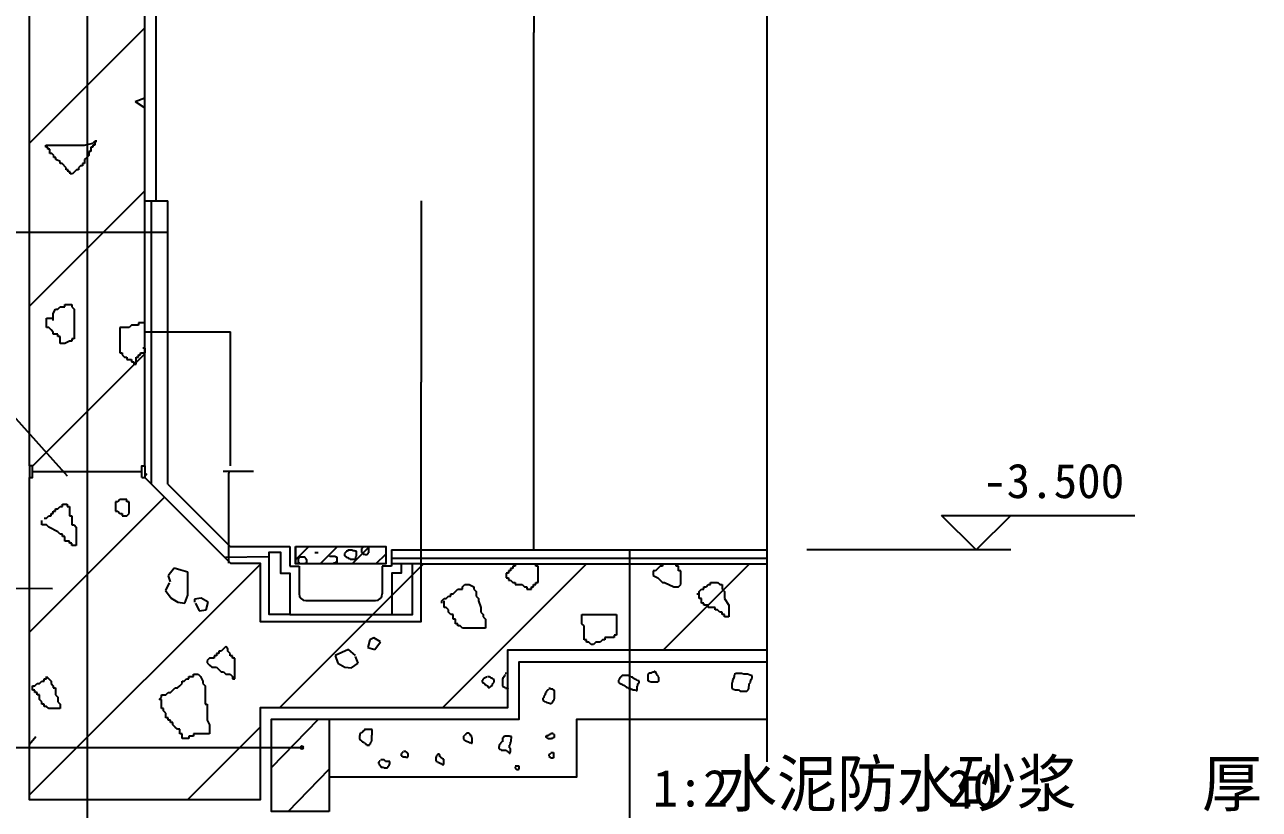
# Model space of a CAD drawing. Header units: metres. Extents: x -24145 to -5637, y -7785 to 13401.
# Drawn here: x -18595 to -7880, y -704 to 6106 of the extents above; entities that cross this region are included whole.
import ezdxf

# ---------------------------------------------------------------- set-up
doc = ezdxf.new("R2010")
doc.units = ezdxf.units.M
doc.layers.add('PUB_DIM', color=3, linetype='Continuous')
doc.dimstyles.get("Standard").update_dxf_attribs({"dimtxt": 2.5, "dimasz": 2.5, "dimexe": 1.25, "dimexo": 0.625, "dimtad": 1, "dimcen": 2.5, "dimazin": 3, "dimtfac": 1, "dimtmove": 0, "dimatfit": 3})

# ---------------------------------------------------------------- blocks, each defined once
blk = doc.blocks.new('*D2')
for p, q in [((-17552.82, 2277.41), (-17552.82, 3438.81)), ((-17552.57, 3438.81), (-17182.82, 3438.81)), ((-17179.82, 3438.81), (-16810.07, 3438.81)), ((-16809.82, 2277.41), (-16809.82, 3438.81))]:
    blk.add_line(p, q)
at = {"layer": 'Defpoints'}
for p in [(-17552.82, 3438.81), (-17552.82, 2277.41), (-16809.82, 2277.41)]:
    blk.add_point(p, dxfattribs=at)
at = {"layer": 'PUB_DIM', "insert": (-17181.32, 3438.81), "char_height": 1, "attachment_point": 5}
blk.add_mtext('200', dxfattribs=at)
blk = doc.blocks.new('*D8')
for p, q in [((-14175.3, 10526.49), (-14175.3, 6036.49)), ((-14175.55, 6036.49), (-14175.8, 6036.49)), ((-14175.3, 1546.49), (-14175.3, 6036.49)), ((-14175.3, 6036.49), (-14175.3, 6036.49)), ((-14175.05, 6036.49), (-14174.8, 6036.49))]:
    blk.add_line(p, q)
at = {"layer": 'Defpoints'}
for p in [(-14175.3, 10526.49), (-14175.3, 6036.49), (-14175.3, 1546.49)]:
    blk.add_point(p, dxfattribs=at)
at = {"layer": 'PUB_DIM', "insert": (-14175.3, 6037.615), "char_height": 1, "attachment_point": 5}
blk.add_mtext('3500', dxfattribs=at)
blk = doc.blocks.new('*D9')
for p, q in [((-16822.52, 2212.29), (-16822.77, 2212.29)), ((-16822.27, 2228.34), (-16822.27, 2212.29)), ((-16822.27, 1433.34), (-16822.27, 2212.29)), ((-16822.27, 2212.29), (-16822.27, 2212.29)), ((-16822.02, 2212.29), (-16821.77, 2212.29))]:
    blk.add_line(p, q)
at = {"layer": 'Defpoints'}
for p in [(-16822.27, 2228.34), (-16822.27, 2212.29), (-16822.27, 1433.34)]:
    blk.add_point(p, dxfattribs=at)
at = {"layer": 'PUB_DIM', "insert": (-16822.27, 2213.415), "char_height": 1, "attachment_point": 5}
blk.add_mtext('200', dxfattribs=at)
blk = doc.blocks.new('*D10')
for p, q in [((-15153.59, 4576.75), (-15153.59, 3001.75)), ((-15153.84, 3001.75), (-15154.09, 3001.75)), ((-15153.59, 1426.75), (-15153.59, 3001.75)), ((-15153.59, 3001.75), (-15153.59, 3001.75)), ((-15153.34, 3001.75), (-15153.09, 3001.75))]:
    blk.add_line(p, q)
at = {"layer": 'Defpoints'}
for p in [(-15153.59, 4576.75), (-15153.59, 3001.75), (-15153.59, 1426.75)]:
    blk.add_point(p, dxfattribs=at)
at = {"layer": 'PUB_DIM', "insert": (-15153.59, 3002.875), "char_height": 1, "attachment_point": 5}
blk.add_mtext('1500', dxfattribs=at)

msp = doc.modelspace()

# ---------------------------------------------------------------- linework, layer by layer
for p, q in [((-18053.59, 12082.52), (-18053.59, -3123.34)), ((-17453.59, 4576.66), (-17453.59, 10226.66)), ((-12153.59, 6883.52), (-12153.59, 1426.66)), ((-18553.59, 5077.06), (-17553.59, 6077.06)), ((-17635.92, 5440.2), (-17553.59, 5471.81)), ((-17635.92, 5440.2), (-17553.59, 5384.67)), ((-18412.88, 5059.5), (-18074.82, 5059.5)), ((-18412.88, 5041.72), (-18412.88, 5059.5)), ((-18395.08, 5041.72), (-18412.88, 5041.72)), ((-18395.08, 5023.94), (-18395.08, 5041.72)), ((-18074.82, 5059.5), (-18003.65, 5077.28)), ((-18021.44, 5041.72), (-18021.44, 5006.16)), ((-18003.65, 5041.72), (-18021.44, 5041.72)), ((-18003.65, 5077.28), (-17985.86, 5095.06)), ((-18003.65, 5059.5), (-18003.65, 5041.72)), ((-17985.86, 5059.5), (-18003.65, 5059.5)), ((-17985.86, 5095.06), (-17985.86, 5059.5)), ((-17968.07, 5095.06), (-17985.86, 5095.06)), ((-17985.86, 5095.06), (-17968.07, 5095.06)), ((-18377.29, 5023.94), (-18395.08, 5023.94)), ((-18377.29, 4988.38), (-18377.29, 5023.94)), ((-18359.5, 4988.38), (-18377.29, 4988.38)), ((-18341.71, 4970.6), (-18359.5, 4988.38)), ((-18341.71, 4952.82), (-18341.71, 4970.6)), ((-18323.91, 4952.82), (-18341.71, 4952.82)), ((-18323.91, 4935.04), (-18323.91, 4952.82)), ((-18288.33, 4917.26), (-18323.91, 4935.04)), ((-18057.03, 4952.82), (-18074.82, 4935.04)), ((-18074.82, 4935.04), (-18074.82, 4899.48)), ((-18039.24, 4970.6), (-18057.03, 4952.82)), ((-18039.24, 5006.16), (-18039.24, 4970.6)), ((-18021.44, 5006.16), (-18039.24, 5006.16)), ((-18288.33, 4899.48), (-18288.33, 4917.26)), ((-18270.54, 4899.48), (-18288.33, 4899.48)), ((-18234.95, 4863.92), (-18270.54, 4899.48)), ((-18234.95, 4846.14), (-18234.95, 4863.92)), ((-18217.16, 4846.14), (-18234.95, 4846.14)), ((-18217.16, 4828.36), (-18217.16, 4846.14)), ((-18199.37, 4828.36), (-18217.16, 4828.36)), ((-18199.37, 4810.58), (-18199.37, 4828.36)), ((-18145.99, 4846.14), (-18181.58, 4810.58)), ((-18128.2, 4846.14), (-18145.99, 4846.14)), ((-18110.41, 4881.7), (-18128.2, 4863.92)), ((-18128.2, 4863.92), (-18128.2, 4846.14)), ((-18092.61, 4881.7), (-18110.41, 4881.7)), ((-18092.61, 4899.48), (-18092.61, 4881.7)), ((-18074.82, 4899.48), (-18092.61, 4899.48)), ((-18181.58, 4810.58), (-18199.37, 4810.58)), ((-18553.59, 3662.85), (-17553.59, 4662.85)), ((-17553.59, 4576.66), (-17353.59, 4576.66)), ((-17495.16, 2118.23), (-17495.16, 4576.66)), ((-17353.59, 2118.08), (-17353.59, 4576.66)), ((-17353.59, 4301.38), (-24145.39, 4301.38)), ((-18306.64, 3637.58), (-18286.69, 3657.51)), ((-18286.69, 3657.51), (-18246.8, 3657.51)), ((-18246.8, 3677.44), (-18186.96, 3677.44)), ((-18246.8, 3657.51), (-18246.8, 3677.44)), ((-18186.96, 3677.44), (-18186.96, 3657.51)), ((-18186.96, 3657.51), (-18167.01, 3637.58)), ((-18406.37, 3557.84), (-18346.53, 3557.84)), ((-18406.37, 3478.11), (-18406.37, 3557.84)), ((-18346.53, 3597.71), (-18326.58, 3637.58)), ((-18346.53, 3537.91), (-18346.53, 3597.71)), ((-18346.53, 3557.84), (-18346.53, 3577.78)), ((-18326.58, 3637.58), (-18306.64, 3637.58)), ((-18167.01, 3637.58), (-18167.01, 3378.45)), ((-18386.42, 3478.11), (-18406.37, 3478.11)), ((-18366.48, 3458.18), (-18386.42, 3478.11)), ((-18346.53, 3438.25), (-18366.48, 3458.18)), ((-18346.53, 3418.31), (-18346.53, 3438.25)), ((-17768.09, 3478.11), (-17768.09, 3258.85)), ((-17688.31, 3478.11), (-17768.09, 3478.11)), ((-17668.36, 3498.05), (-17688.31, 3478.11)), ((-17608.52, 3498.05), (-17668.36, 3498.05)), ((-17548.68, 3517.98), (-17608.52, 3517.98)), ((-17608.52, 3517.98), (-17608.52, 3498.05)), ((-18306.64, 3418.31), (-18346.53, 3418.31)), ((-18306.64, 3398.38), (-18306.64, 3418.31)), ((-18286.69, 3398.38), (-18306.64, 3398.38)), ((-18286.69, 3338.58), (-18286.69, 3398.38)), ((-18246.8, 3338.58), (-18286.69, 3338.58)), ((-18206.91, 3358.52), (-18246.8, 3338.58)), ((-18186.96, 3358.52), (-18206.91, 3358.52)), ((-18186.96, 3378.45), (-18186.96, 3358.52)), ((-18167.01, 3378.45), (-18186.96, 3378.45)), ((-18528.59, 2273.63), (-17553.59, 3248.63)), ((-17768.09, 3258.85), (-17748.14, 3258.85)), ((-17748.14, 3258.85), (-17748.14, 3238.92)), ((-17748.14, 3238.92), (-17728.2, 3218.99)), ((-17728.2, 3218.99), (-17708.25, 3218.99)), ((-17708.25, 3218.99), (-17708.25, 3199.05)), ((-17628.47, 3218.99), (-17608.52, 3218.99)), ((-17628.47, 3159.19), (-17628.47, 3218.99)), ((-17608.52, 3218.99), (-17608.52, 3238.92)), ((-17608.52, 3238.92), (-17588.58, 3238.92)), ((-17588.58, 3258.85), (-17548.68, 3258.85)), ((-17588.58, 3238.92), (-17588.58, 3258.85)), ((-17548.68, 3298.72), (-17568.63, 3298.72)), ((-17548.68, 3258.85), (-17548.68, 3298.72)), ((-17708.25, 3199.05), (-17668.36, 3199.05)), ((-17668.36, 3199.05), (-17668.36, 3179.12)), ((-17668.36, 3179.12), (-17648.41, 3179.12)), ((-17648.41, 3179.12), (-17648.41, 3159.19)), ((-17648.41, 3159.19), (-17628.47, 3159.19)), ((-18224.87, 2187.52), (-19032.21, 3087.42)), ((-18553.59, 2276.66), (-18553.59, 2175.29)), ((-17552.65, 2277.41), (-17552.65, 2175.29)), ((-17532.71, 2197.67), (-17551.71, 2216.66)), ((-17353.59, 2118.08), (-16812.17, 1576.66)), ((-18553.59, 834.42), (-17382.47, 2005.54)), ((-18266.75, 1943.28), (-18226.85, 1943.28)), ((-18266.75, 1923.35), (-18266.75, 1943.28)), ((-18226.85, 1943.28), (-18226.85, 1923.35)), ((-17807.98, 1963.21), (-17807.98, 1883.48)), ((-17788.04, 1963.21), (-17807.98, 1963.21)), ((-17768.09, 1983.15), (-17788.04, 1963.21)), ((-17708.25, 1983.15), (-17768.09, 1983.15)), ((-17708.25, 1983.15), (-17728.2, 1983.15)), ((-17708.25, 1963.21), (-17708.25, 1983.15)), ((-17688.31, 1963.21), (-17708.25, 1963.21)), ((-17688.31, 1863.55), (-17688.31, 1963.21)), ((-18426.31, 1823.68), (-18406.37, 1823.68)), ((-18406.37, 1823.68), (-18386.42, 1843.62)), ((-18386.42, 1843.62), (-18366.48, 1843.62)), ((-18366.48, 1863.55), (-18346.53, 1863.55)), ((-18366.48, 1843.62), (-18366.48, 1863.55)), ((-18346.53, 1883.48), (-18326.58, 1883.48)), ((-18346.53, 1863.55), (-18346.53, 1883.48)), ((-18326.58, 1903.41), (-18306.64, 1903.41)), ((-18326.58, 1883.48), (-18326.58, 1903.41)), ((-18306.64, 1903.41), (-18286.69, 1923.35)), ((-18286.69, 1923.35), (-18266.75, 1923.35)), ((-18226.85, 1923.35), (-18206.91, 1923.35)), ((-18206.91, 1923.35), (-18206.91, 1843.62)), ((-18206.91, 1843.62), (-18186.96, 1843.62)), ((-18186.96, 1843.62), (-18186.96, 1763.88)), ((-17807.98, 1883.48), (-17788.04, 1883.48)), ((-17788.04, 1883.48), (-17768.09, 1863.55)), ((-17768.09, 1863.55), (-17748.14, 1863.55)), ((-17748.14, 1863.55), (-17748.14, 1843.62)), ((-17748.14, 1843.62), (-17708.25, 1843.62)), ((-17708.25, 1843.62), (-17688.31, 1863.55)), ((-18446.26, 1763.88), (-18446.26, 1803.75)), ((-18406.37, 1763.88), (-18446.26, 1763.88)), ((-18386.42, 1743.95), (-18406.37, 1763.88)), ((-18306.64, 1704.08), (-18386.42, 1743.95)), ((-18186.96, 1763.88), (-18167.01, 1763.88)), ((-18167.01, 1763.88), (-18147.07, 1743.95)), ((-18147.07, 1743.95), (-18147.07, 1584.49)), ((-18286.69, 1684.15), (-18306.64, 1704.08)), ((-18266.75, 1684.15), (-18286.69, 1684.15)), ((-18266.75, 1664.22), (-18266.75, 1684.15)), ((-18246.8, 1664.22), (-18266.75, 1664.22)), ((-18246.8, 1624.35), (-18246.8, 1664.22)), ((-18206.91, 1624.35), (-18246.8, 1624.35)), ((-18206.91, 1604.42), (-18206.91, 1624.35)), ((-18186.96, 1604.42), (-18206.91, 1604.42)), ((-18186.96, 1584.49), (-18186.96, 1604.42)), ((-18147.07, 1584.49), (-18186.96, 1584.49)), ((-16812.17, 1576.66), (-16293.59, 1576.66)), ((-16293.59, 1576.66), (-16293.59, 1406.66)), ((-16244.35, 1460.15), (-16127.84, 1576.66)), ((-16243.59, 1576.66), (-15461.61, 1576.66)), ((-16243.59, 1576.66), (-16243.59, 1426.66)), ((-16076.95, 1525.67), (-16047.73, 1525.67)), ((-16029.81, 1426.3), (-15879.45, 1576.66)), ((-15804.26, 1530.54), (-15818.87, 1515.94)), ((-15818.87, 1515.94), (-15818.87, 1496.47)), ((-15804.26, 1535.4), (-15804.26, 1530.54)), ((-15794.52, 1535.4), (-15804.26, 1535.4)), ((-15794.52, 1540.27), (-15794.52, 1535.4)), ((-15784.78, 1540.27), (-15794.52, 1540.27)), ((-15750.7, 1545.14), (-15789.65, 1545.14)), ((-15752.04, 1426.3), (-15601.68, 1576.66)), ((-15750.7, 1540.27), (-15750.7, 1545.14)), ((-15736.09, 1540.27), (-15750.7, 1540.27)), ((-15726.35, 1535.4), (-15736.09, 1540.27)), ((-15716.61, 1535.4), (-15726.35, 1535.4)), ((-15716.61, 1491.61), (-15716.61, 1535.4)), ((-15672.78, 1559.74), (-15672.78, 1525.67)), ((-15667.91, 1559.74), (-15672.78, 1559.74)), ((-15672.78, 1525.67), (-15667.91, 1525.67)), ((-15658.18, 1569.47), (-15667.91, 1559.74)), ((-15667.91, 1525.67), (-15663.04, 1520.81)), ((-15663.04, 1520.81), (-15663.04, 1515.94)), ((-15663.04, 1515.94), (-15658.18, 1515.94)), ((-15658.18, 1574.33), (-15658.18, 1569.47)), ((-15653.31, 1574.33), (-15658.18, 1574.33)), ((-15658.18, 1515.94), (-15658.18, 1511.07)), ((-15658.18, 1511.07), (-15643.57, 1511.07)), ((-15643.57, 1511.07), (-15638.7, 1506.21)), ((-15638.7, 1506.21), (-15624.09, 1506.21)), ((-15624.09, 1511.07), (-15619.22, 1511.07)), ((-15624.09, 1506.21), (-15624.09, 1511.07)), ((-15619.22, 1569.47), (-15619.22, 1574.33)), ((-15614.35, 1569.47), (-15619.22, 1569.47)), ((-15619.22, 1511.07), (-15614.35, 1515.94)), ((-15614.35, 1564.6), (-15614.35, 1569.47)), ((-15609.48, 1564.6), (-15614.35, 1564.6)), ((-15614.35, 1520.81), (-15609.48, 1520.81)), ((-15614.35, 1515.94), (-15614.35, 1520.81)), ((-15609.48, 1520.81), (-15609.48, 1564.6)), ((-15544.27, 1428.56), (-15461.61, 1511.22)), ((-15461.61, 1576.66), (-15461.61, 1426.66)), ((-15411.61, 1546.66), (-12153.59, 1546.66)), ((-15411.61, 1546.66), (-15411.61, 1406.66)), ((-13342.85, -3478.24), (-13342.85, 1546.66)), ((-18553.59, -579.79), (-16552.1, 1421.7)), ((-16853.5, 1484.25), (-16478.93, 1490.1)), ((-16853.5, 1484.25), (-16853.5, 1484.25)), ((-16382.92, 176.66), (-15132.92, 1426.66)), ((-16293.59, 1406.66), (-16213.59, 1406.66)), ((-15461.61, 1426.66), (-16243.59, 1426.66)), ((-16218.17, 1477.01), (-16213.3, 1477.01)), ((-16218.17, 1438.08), (-16218.17, 1477.01)), ((-16213.3, 1438.08), (-16218.17, 1438.08)), ((-16213.59, 1406.66), (-16213.59, 1166.66)), ((-16213.3, 1481.88), (-16208.43, 1481.88)), ((-16213.3, 1477.01), (-16213.3, 1481.88)), ((-16213.3, 1433.21), (-16213.3, 1438.08)), ((-16208.43, 1433.21), (-16213.3, 1433.21)), ((-16208.43, 1486.74), (-16164.6, 1486.74)), ((-16208.43, 1481.88), (-16208.43, 1486.74)), ((-16208.43, 1428.35), (-16208.43, 1433.21)), ((-16164.6, 1486.74), (-16164.6, 1477.01)), ((-16164.6, 1477.01), (-16159.73, 1477.01)), ((-16154.86, 1428.35), (-16164.6, 1428.35)), ((-16159.73, 1477.01), (-16154.86, 1472.14)), ((-16154.86, 1472.14), (-16149.99, 1462.41)), ((-16154.86, 1433.21), (-16154.86, 1428.35)), ((-16149.99, 1433.21), (-16154.86, 1433.21)), ((-16149.99, 1462.41), (-16149.99, 1433.21)), ((-15950.34, 1486.74), (-15945.48, 1491.61)), ((-15945.48, 1491.61), (-15896.78, 1491.61)), ((-15901.65, 1433.21), (-15916.26, 1433.21)), ((-15901.65, 1438.08), (-15901.65, 1433.21)), ((-15887.04, 1438.08), (-15901.65, 1438.08)), ((-15896.78, 1491.61), (-15896.78, 1486.74)), ((-15896.78, 1486.74), (-15887.04, 1486.74)), ((-15887.04, 1486.74), (-15887.04, 1438.08)), ((-15818.87, 1496.47), (-15814, 1496.47)), ((-15814, 1496.47), (-15814, 1491.61)), ((-15814, 1491.61), (-15809.13, 1491.61)), ((-15809.13, 1491.61), (-15809.13, 1486.74)), ((-15809.13, 1486.74), (-15804.26, 1486.74)), ((-15804.26, 1486.74), (-15799.39, 1481.88)), ((-15799.39, 1481.88), (-15789.65, 1481.88)), ((-15789.65, 1481.88), (-15784.78, 1477.01)), ((-15784.78, 1477.01), (-15784.78, 1472.14)), ((-15784.78, 1472.14), (-15770.17, 1472.14)), ((-15770.17, 1472.14), (-15770.17, 1467.28)), ((-15770.17, 1467.28), (-15721.48, 1467.28)), ((-15721.48, 1486.74), (-15716.61, 1491.61)), ((-15721.48, 1467.28), (-15721.48, 1486.74)), ((-15491.61, 1406.66), (-15491.61, 1166.66)), ((-15411.61, 1406.66), (-15491.61, 1406.66)), ((-15411.61, 1476.66), (-12153.59, 1476.66)), ((-15351.61, 1426.66), (-15411.61, 1426.66)), ((-15327.89, 1426.66), (-15351.61, 1426.66)), ((-15227.89, 1426.66), (-15251.61, 1426.66)), ((-15153.59, 1426.66), (-15227.89, 1426.66)), ((-14968.71, 176.66), (-13718.71, 1426.66)), ((-14357.3, 1405.09), (-14357.3, 1385.16)), ((-14337.35, 1405.09), (-14357.3, 1405.09)), ((-14337.35, 1425.02), (-14337.35, 1405.09)), ((-14157.83, 1405.09), (-14157.83, 1425.02)), ((-14137.89, 1405.09), (-14157.83, 1405.09)), ((-14137.89, 1265.56), (-14137.89, 1405.09)), ((-13080.74, 1405.09), (-13120.63, 1365.23)), ((-13060.79, 1405.09), (-13080.74, 1405.09)), ((-13060.79, 1425.02), (-13060.79, 1405.09)), ((-13054.49, 676.66), (-12304.49, 1426.66)), ((-12941.12, 1405.09), (-12941.12, 1425.02)), ((-12921.17, 1405.09), (-12941.12, 1405.09)), ((-12921.17, 1365.23), (-12921.17, 1405.09)), ((-12153.59, 1426.66), (-12153.59, 676.66)), ((-17298.38, 1388.33), (-17348.87, 1321.06)), ((-17348.87, 1321.06), (-17332.04, 1270.61)), ((-17239.48, 1371.51), (-17298.38, 1388.33)), ((-17180.58, 1354.7), (-17239.48, 1371.51)), ((-17180.58, 1152.89), (-17180.58, 1354.7)), ((-14417.13, 1345.29), (-14417.13, 1305.43)), ((-14397.19, 1345.29), (-14417.13, 1345.29)), ((-14417.13, 1305.43), (-14397.19, 1305.43)), ((-14397.19, 1365.23), (-14397.19, 1345.29)), ((-14377.24, 1365.23), (-14397.19, 1365.23)), ((-14397.19, 1305.43), (-14397.19, 1285.49)), ((-14377.24, 1385.16), (-14377.24, 1365.23)), ((-14357.3, 1385.16), (-14377.24, 1385.16)), ((-13140.58, 1365.23), (-13140.58, 1325.36)), ((-13120.63, 1365.23), (-13140.58, 1365.23)), ((-13140.58, 1325.36), (-13100.69, 1305.43)), ((-13100.69, 1305.43), (-13080.74, 1285.49)), ((-12901.23, 1365.23), (-12921.17, 1365.23)), ((-12901.23, 1245.63), (-12901.23, 1365.23)), ((-18354.17, 1208.89), (-21553.87, 1233.49)), ((-17340.45, 1262.2), (-17374.11, 1194.93)), ((-17374.11, 1194.93), (-17323.63, 1127.67)), ((-14875.9, 1165.9), (-14855.95, 1185.83)), ((-14855.95, 1185.83), (-14836, 1205.76)), ((-14836, 1205.76), (-14796.11, 1205.76)), ((-14796.11, 1225.7), (-14776.17, 1245.63)), ((-14796.11, 1205.76), (-14796.11, 1225.7)), ((-14776.17, 1245.63), (-14736.27, 1245.63)), ((-14736.27, 1245.63), (-14696.38, 1225.7)), ((-14696.38, 1225.7), (-14696.38, 1205.76)), ((-14696.38, 1205.76), (-14676.43, 1185.83)), ((-14676.43, 1185.83), (-14676.43, 1145.96)), ((-14397.19, 1285.49), (-14377.24, 1285.49)), ((-14377.24, 1285.49), (-14357.3, 1265.56)), ((-14357.3, 1265.56), (-14337.35, 1265.56)), ((-14337.35, 1265.56), (-14337.35, 1245.63)), ((-14337.35, 1245.63), (-14277.51, 1245.63)), ((-14277.51, 1245.63), (-14257.56, 1225.7)), ((-14257.56, 1225.7), (-14237.62, 1225.7)), ((-14237.62, 1225.7), (-14237.62, 1205.76)), ((-14237.62, 1205.76), (-14197.73, 1205.76)), ((-14197.73, 1225.7), (-14177.78, 1225.7)), ((-14197.73, 1205.76), (-14197.73, 1225.7)), ((-14177.78, 1245.63), (-14157.83, 1245.63)), ((-14177.78, 1225.7), (-14177.78, 1245.63)), ((-14157.83, 1265.56), (-14137.89, 1265.56)), ((-14157.83, 1245.63), (-14157.83, 1265.56)), ((-13080.74, 1285.49), (-13060.79, 1265.56)), ((-13060.79, 1265.56), (-13040.85, 1265.56)), ((-13040.85, 1265.56), (-12961.06, 1225.7)), ((-12961.06, 1225.7), (-12921.17, 1225.7)), ((-12921.17, 1225.7), (-12901.23, 1245.63)), ((-12741.66, 1185.83), (-12721.71, 1205.76)), ((-12741.66, 1165.9), (-12741.66, 1185.83)), ((-12721.71, 1205.76), (-12701.76, 1205.76)), ((-12701.76, 1225.7), (-12681.82, 1225.7)), ((-12701.76, 1205.76), (-12701.76, 1225.7)), ((-12681.82, 1225.7), (-12661.87, 1245.63)), ((-12661.87, 1245.63), (-12641.93, 1245.63)), ((-12641.93, 1265.56), (-12582.09, 1265.56)), ((-12641.93, 1245.63), (-12641.93, 1265.56)), ((-12582.09, 1265.56), (-12562.14, 1245.63)), ((-12562.14, 1245.63), (-12542.19, 1245.63)), ((-12542.19, 1245.63), (-12542.19, 1205.76)), ((-12542.19, 1205.76), (-12522.25, 1185.83)), ((-12522.25, 1185.83), (-12522.25, 1126.03)), ((-17323.63, 1127.67), (-17264.73, 1094.03)), ((-17264.73, 1094.03), (-17205.83, 1085.62)), ((-17205.83, 1085.62), (-17180.58, 1152.89)), ((-17062.79, 1127.67), (-17121.69, 1119.26)), ((-17121.69, 1119.26), (-17121.69, 1094.03)), ((-17113.27, 1085.62), (-17079.61, 1018.35)), ((-17003.89, 1094.03), (-17062.79, 1127.67)), ((-17020.72, 1026.76), (-17003.89, 1094.03)), ((-16153.59, 1106.66), (-15551.61, 1106.66)), ((-14975.63, 1106.1), (-14955.68, 1126.03)), ((-14975.63, 1086.16), (-14975.63, 1106.1)), ((-14955.68, 1126.03), (-14935.73, 1126.03)), ((-14955.68, 1046.3), (-14955.68, 1106.1)), ((-14935.73, 1126.03), (-14915.79, 1145.96)), ((-14915.79, 1145.96), (-14895.84, 1145.96)), ((-14895.84, 1165.9), (-14875.9, 1165.9)), ((-14895.84, 1145.96), (-14895.84, 1165.9)), ((-14676.43, 1145.96), (-14656.49, 1126.03)), ((-14656.49, 1126.03), (-14656.49, 1106.1)), ((-14656.49, 1106.1), (-14636.54, 1046.3)), ((-12761.6, 1165.9), (-12741.66, 1165.9)), ((-12741.66, 1126.03), (-12741.66, 1165.9)), ((-12721.71, 1126.03), (-12741.66, 1126.03)), ((-12721.71, 1086.16), (-12721.71, 1126.03)), ((-12701.76, 1086.16), (-12721.71, 1086.16)), ((-12701.76, 1066.23), (-12701.76, 1086.16)), ((-12522.25, 1126.03), (-12482.36, 1066.23)), ((-17079.61, 1018.35), (-17020.72, 1026.76)), ((-16431.61, 986.66), (-16431.61, 986.66)), ((-16293.91, 986.66), (-15407.89, 986.66)), ((-16273.59, 986.66), (-16273.59, 986.66)), ((-14935.73, 1046.3), (-14955.68, 1046.3)), ((-14915.79, 1026.37), (-14935.73, 1046.3)), ((-14915.79, 1006.43), (-14915.79, 1026.37)), ((-14895.84, 986.5), (-14915.79, 1006.43)), ((-14875.9, 986.5), (-14895.84, 986.5)), ((-14875.9, 946.63), (-14875.9, 986.5)), ((-14636.54, 1046.3), (-14636.54, 1006.43)), ((-14636.54, 1006.43), (-14616.6, 986.5)), ((-14616.6, 986.5), (-14616.6, 966.57)), ((-14616.6, 966.57), (-14596.65, 946.63)), ((-13758.91, 986.5), (-13459.72, 986.5)), ((-13758.91, 906.77), (-13758.91, 986.5)), ((-13459.72, 986.5), (-13459.72, 807.1)), ((-12661.87, 1066.23), (-12701.76, 1066.23)), ((-12661.87, 1046.3), (-12661.87, 1066.23)), ((-12602.03, 1046.3), (-12661.87, 1046.3)), ((-12602.03, 1026.37), (-12602.03, 1046.3)), ((-12582.09, 1026.37), (-12602.03, 1026.37)), ((-12562.14, 1006.43), (-12582.09, 1026.37)), ((-12542.19, 1006.43), (-12562.14, 1006.43)), ((-12542.19, 986.5), (-12542.19, 1006.43)), ((-12522.25, 986.5), (-12542.19, 986.5)), ((-12522.25, 966.57), (-12522.25, 986.5)), ((-12482.36, 966.57), (-12522.25, 966.57)), ((-12482.36, 1066.23), (-12482.36, 966.57)), ((-14855.95, 946.63), (-14875.9, 946.63)), ((-14855.95, 906.77), (-14855.95, 946.63)), ((-14836, 906.77), (-14855.95, 906.77)), ((-14836, 886.84), (-14836, 906.77)), ((-14816.06, 886.84), (-14836, 886.84)), ((-14796.11, 866.9), (-14816.06, 886.84)), ((-14596.65, 866.9), (-14796.11, 866.9)), ((-14596.65, 946.63), (-14596.65, 866.9)), ((-13738.96, 886.84), (-13758.91, 906.77)), ((-13738.96, 807.1), (-13738.96, 886.84)), ((-15598.72, 766.1), (-15615.55, 698.83)), ((-15565.07, 782.91), (-15598.72, 766.1)), ((-15506.17, 749.28), (-15565.07, 782.91)), ((-13738.96, 767.24), (-13738.96, 807.1)), ((-13719.02, 767.24), (-13738.96, 767.24)), ((-13719.02, 747.31), (-13719.02, 767.24)), ((-13579.4, 767.24), (-13599.34, 747.31)), ((-13559.45, 767.24), (-13579.4, 767.24)), ((-13559.45, 787.17), (-13559.45, 767.24)), ((-13479.66, 787.17), (-13559.45, 787.17)), ((-13479.66, 807.1), (-13479.66, 787.17)), ((-13459.72, 807.1), (-13479.66, 807.1)), ((-16930.35, 647.64), (-16930.35, 627.71)), ((-16910.41, 647.64), (-16930.35, 647.64)), ((-16910.41, 667.57), (-16910.41, 647.64)), ((-16890.46, 667.57), (-16910.41, 667.57)), ((-16870.51, 687.51), (-16890.46, 667.57)), ((-16850.57, 707.44), (-16870.51, 687.51)), ((-16830.62, 687.51), (-16850.57, 707.44)), ((-16830.62, 667.57), (-16830.62, 687.51)), ((-16810.67, 647.64), (-16830.62, 667.57)), ((-16810.67, 627.71), (-16810.67, 647.64)), ((-15842.73, 656.79), (-15901.63, 631.56)), ((-15783.83, 682.01), (-15842.73, 656.79)), ((-15724.94, 631.56), (-15783.83, 682.01)), ((-15615.55, 698.83), (-15556.65, 682.01)), ((-15556.65, 682.01), (-15506.17, 749.28)), ((-13699.07, 747.31), (-13719.02, 747.31)), ((-13679.13, 727.37), (-13699.07, 747.31)), ((-13659.18, 727.37), (-13679.13, 727.37)), ((-13639.23, 747.31), (-13659.18, 727.37)), ((-13599.34, 747.31), (-13639.23, 747.31)), ((-12153.59, 676.66), (-12153.59, -291.33)), ((-16990.19, 607.78), (-17010.14, 587.84)), ((-17010.14, 587.84), (-17010.14, 567.91)), ((-17010.14, 567.91), (-16990.19, 547.98)), ((-16950.3, 607.78), (-16990.19, 607.78)), ((-16990.19, 547.98), (-16970.24, 528.04)), ((-16950.3, 627.71), (-16950.3, 607.78)), ((-16930.35, 627.71), (-16950.3, 627.71)), ((-16790.73, 627.71), (-16810.67, 627.71)), ((-16790.73, 607.78), (-16790.73, 627.71)), ((-16770.78, 607.78), (-16790.73, 607.78)), ((-16770.78, 428.38), (-16770.78, 607.78)), ((-15901.63, 631.56), (-15876.39, 564.29)), ((-15876.39, 564.29), (-15817.49, 530.66)), ((-15758.59, 522.25), (-15699.69, 564.29)), ((-15699.69, 564.29), (-15724.94, 623.15)), ((-18406.37, 448.31), (-18386.42, 428.38)), ((-18406.37, 428.38), (-18406.37, 448.31)), ((-17169.71, 448.31), (-17129.81, 448.31)), ((-17169.71, 428.38), (-17169.71, 448.31)), ((-17129.81, 468.25), (-17089.92, 468.25)), ((-17129.81, 448.31), (-17129.81, 468.25)), ((-17089.92, 468.25), (-17069.97, 448.31)), ((-17069.97, 448.31), (-17050.03, 408.45)), ((-16970.24, 528.04), (-16930.35, 528.04)), ((-16930.35, 528.04), (-16910.41, 508.11)), ((-16910.41, 508.11), (-16890.46, 488.18)), ((-16890.46, 488.18), (-16870.51, 488.18)), ((-16870.51, 488.18), (-16850.57, 468.25)), ((-16850.57, 468.25), (-16810.67, 468.25)), ((-16810.67, 468.25), (-16790.73, 448.31)), ((-16790.73, 448.31), (-16790.73, 428.38)), ((-15817.49, 530.66), (-15758.59, 522.25)), ((-14609.2, 431.18), (-14614.43, 425.95)), ((-14588.3, 441.62), (-14609.2, 431.18)), ((-14583.07, 441.62), (-14588.3, 441.62)), ((-14562.16, 446.84), (-14577.84, 446.84)), ((-14562.16, 441.62), (-14562.16, 446.84)), ((-14551.71, 441.62), (-14562.16, 441.62)), ((-14551.71, 436.4), (-14551.71, 441.62)), ((-14536.03, 431.18), (-14551.71, 436.4)), ((-14525.58, 425.95), (-14536.03, 431.18)), ((-14441.96, 441.62), (-14447.19, 425.95)), ((-14436.73, 441.62), (-14441.96, 441.62)), ((-14431.51, 457.29), (-14436.73, 441.62)), ((-14426.28, 462.51), (-14431.51, 457.29)), ((-14415.83, 472.96), (-14426.28, 472.96)), ((-14415.83, 483.4), (-14415.83, 472.96)), ((-13435.02, 431.83), (-13435.02, 421.39)), ((-13429.79, 431.83), (-13435.02, 431.83)), ((-13424.57, 442.28), (-13429.79, 437.06)), ((-13429.79, 437.06), (-13429.79, 431.83)), ((-13419.34, 442.28), (-13424.57, 442.28)), ((-13408.89, 457.95), (-13419.34, 447.5)), ((-13419.34, 447.5), (-13419.34, 442.28)), ((-13356.63, 457.95), (-13408.89, 457.95)), ((-13351.4, 452.73), (-13356.63, 457.95)), ((-13346.17, 447.5), (-13351.4, 452.73)), ((-13335.72, 447.5), (-13346.17, 447.5)), ((-13330.49, 442.28), (-13335.72, 447.5)), ((-13320.04, 442.28), (-13330.49, 442.28)), ((-13314.81, 437.06), (-13320.04, 442.28)), ((-13314.81, 431.83), (-13314.81, 437.06)), ((-13304.36, 431.83), (-13314.81, 431.83)), ((-13299.14, 426.61), (-13304.36, 431.83)), ((-13184.16, 463.17), (-13173.7, 478.84)), ((-13184.16, 410.94), (-13184.16, 463.17)), ((-13173.7, 478.84), (-13158.02, 478.84)), ((-13158.02, 478.84), (-13152.8, 484.06)), ((-13152.8, 484.06), (-13147.57, 489.29)), ((-13147.57, 489.29), (-13131.89, 489.29)), ((-13131.89, 494.51), (-13126.67, 494.51)), ((-13131.89, 489.29), (-13131.89, 494.51)), ((-13126.67, 494.51), (-13116.21, 478.84)), ((-13116.21, 478.84), (-13110.99, 468.39)), ((-13110.99, 468.39), (-13110.99, 463.17)), ((-13110.99, 463.17), (-13100.54, 452.73)), ((-13100.54, 452.73), (-13100.54, 447.5)), ((-13100.54, 447.5), (-13095.31, 442.28)), ((-13095.31, 442.28), (-13095.31, 405.72)), ((-12442.02, 431.83), (-12452.47, 416.17)), ((-12436.79, 447.5), (-12442.02, 431.83)), ((-12426.34, 468.39), (-12436.79, 468.39)), ((-12436.79, 463.17), (-12436.79, 447.5)), ((-12426.34, 473.62), (-12426.34, 468.39)), ((-12374.08, 473.62), (-12426.34, 473.62)), ((-12353.17, 468.39), (-12374.08, 473.62)), ((-12316.59, 468.39), (-12353.17, 468.39)), ((-12311.36, 463.17), (-12316.59, 468.39)), ((-12306.13, 463.17), (-12311.36, 463.17)), ((-12280, 452.73), (-12306.13, 463.17)), ((-12290.45, 421.39), (-12285.23, 431.83)), ((-12285.23, 431.83), (-12280, 437.06)), ((-12280, 437.06), (-12280, 452.73)), ((-18526.05, 328.71), (-18526.05, 368.58)), ((-18526.05, 368.58), (-18506.1, 368.58)), ((-18506.1, 328.71), (-18526.05, 328.71)), ((-18506.1, 368.58), (-18486.15, 388.51)), ((-18506.1, 308.78), (-18506.1, 328.71)), ((-18486.15, 388.51), (-18466.21, 388.51)), ((-18466.21, 388.51), (-18446.26, 408.45)), ((-18446.26, 408.45), (-18426.31, 408.45)), ((-18426.31, 428.38), (-18406.37, 428.38)), ((-18426.31, 408.45), (-18426.31, 428.38)), ((-18386.42, 428.38), (-18366.48, 408.45)), ((-18366.48, 408.45), (-18366.48, 388.51)), ((-18366.48, 388.51), (-18346.53, 368.58)), ((-18346.53, 368.58), (-18346.53, 348.65)), ((-18346.53, 348.65), (-18326.58, 348.65)), ((-18326.58, 348.65), (-18326.58, 288.85)), ((-17329.28, 308.78), (-17309.33, 328.71)), ((-17309.33, 328.71), (-17289.38, 348.65)), ((-17289.38, 348.65), (-17269.44, 348.65)), ((-17269.44, 348.65), (-17249.49, 368.58)), ((-17249.49, 368.58), (-17229.54, 388.51)), ((-17229.54, 408.45), (-17209.6, 408.45)), ((-17229.54, 388.51), (-17229.54, 408.45)), ((-17209.6, 408.45), (-17189.65, 428.38)), ((-17189.65, 428.38), (-17169.71, 428.38)), ((-17050.03, 408.45), (-17050.03, 388.51)), ((-17050.03, 388.51), (-17030.08, 368.58)), ((-17030.08, 368.58), (-17030.08, 209.12)), ((-16790.73, 428.38), (-16770.78, 428.38)), ((-14624.88, 415.51), (-14624.88, 399.84)), ((-14619.65, 415.51), (-14624.88, 415.51)), ((-14624.88, 399.84), (-14619.65, 394.62)), ((-14619.65, 425.95), (-14619.65, 415.51)), ((-14614.43, 425.95), (-14619.65, 425.95)), ((-14619.65, 394.62), (-14609.2, 394.62)), ((-14609.2, 394.62), (-14593.52, 373.72)), ((-14593.52, 373.72), (-14583.07, 373.72)), ((-14583.07, 373.72), (-14577.84, 368.5)), ((-14577.84, 368.5), (-14572.62, 352.83)), ((-14572.62, 352.83), (-14562.16, 352.83)), ((-14562.16, 352.83), (-14551.71, 358.06)), ((-14551.71, 358.06), (-14546.49, 363.28)), ((-14546.49, 368.5), (-14536.03, 373.72)), ((-14546.49, 363.28), (-14546.49, 368.5)), ((-14536.03, 384.17), (-14525.58, 394.62)), ((-14536.03, 373.72), (-14536.03, 384.17)), ((-14520.35, 415.51), (-14525.58, 425.95)), ((-14525.58, 394.62), (-14520.35, 399.84)), ((-14447.19, 425.95), (-14447.19, 363.28)), ((-14447.19, 363.28), (-14426.28, 352.83)), ((-14426.28, 352.83), (-14421.05, 347.61)), ((-14421.05, 347.61), (-14415.83, 347.61)), ((-14415.83, 347.61), (-14394.92, 342.39)), ((-14061.7, 326.32), (-14065.81, 322.21)), ((-14065.81, 322.21), (-14065.81, 318.1)), ((-14057.58, 326.32), (-14061.7, 326.32)), ((-14057.58, 330.43), (-14057.58, 326.32)), ((-14053.47, 330.43), (-14057.58, 330.43)), ((-14049.36, 334.54), (-14053.47, 330.43)), ((-14049.36, 338.64), (-14049.36, 334.54)), ((-14032.91, 342.75), (-14045.25, 342.75)), ((-14032.91, 338.64), (-14032.91, 342.75)), ((-14012.35, 338.64), (-14032.91, 338.64)), ((-14012.35, 334.54), (-14012.35, 338.64)), ((-14008.24, 334.54), (-14012.35, 334.54)), ((-14008.24, 330.43), (-14008.24, 334.54)), ((-14000.01, 330.43), (-14008.24, 330.43)), ((-14000.01, 326.32), (-14000.01, 330.43)), ((-13995.9, 326.32), (-14000.01, 326.32)), ((-13995.9, 260.56), (-13995.9, 326.32)), ((-13435.02, 421.39), (-13440.25, 416.17)), ((-13440.25, 416.17), (-13440.25, 395.27)), ((-13440.25, 395.27), (-13435.02, 395.27)), ((-13435.02, 395.27), (-13435.02, 390.05)), ((-13435.02, 390.05), (-13429.79, 390.05)), ((-13429.79, 390.05), (-13424.57, 384.83)), ((-13424.57, 384.83), (-13419.34, 384.83)), ((-13419.34, 384.83), (-13408.89, 379.61)), ((-13408.89, 379.61), (-13387.98, 369.16)), ((-13387.98, 369.16), (-13382.76, 363.94)), ((-13382.76, 363.94), (-13377.53, 363.94)), ((-13377.53, 363.94), (-13377.53, 358.71)), ((-13377.53, 358.71), (-13372.3, 358.71)), ((-13372.3, 358.71), (-13372.3, 353.49)), ((-13372.3, 353.49), (-13356.63, 353.49)), ((-13356.63, 353.49), (-13356.63, 348.27)), ((-13356.63, 348.27), (-13346.17, 348.27)), ((-13346.17, 348.27), (-13330.49, 337.82)), ((-13330.49, 337.82), (-13320.04, 337.82)), ((-13320.04, 337.82), (-13320.04, 332.6)), ((-13320.04, 332.6), (-13293.91, 332.6)), ((-13293.91, 421.39), (-13299.14, 426.61)), ((-13288.68, 421.39), (-13293.91, 421.39)), ((-13293.91, 332.6), (-13288.68, 327.38)), ((-13278.23, 416.17), (-13288.68, 421.39)), ((-13288.68, 327.38), (-13278.23, 327.38)), ((-13273, 410.94), (-13278.23, 416.17)), ((-13278.23, 363.94), (-13273, 374.38)), ((-13278.23, 327.38), (-13278.23, 363.94)), ((-13262.55, 410.94), (-13273, 410.94)), ((-13273, 384.83), (-13267.78, 390.05)), ((-13273, 374.38), (-13273, 384.83)), ((-13267.78, 390.05), (-13262.55, 390.05)), ((-13262.55, 390.05), (-13262.55, 410.94)), ((-13173.7, 405.72), (-13184.16, 410.94)), ((-13168.48, 405.72), (-13173.7, 405.72)), ((-13163.25, 400.5), (-13168.48, 405.72)), ((-13100.54, 400.5), (-13163.25, 400.5)), ((-13100.54, 405.72), (-13100.54, 400.5)), ((-13095.31, 405.72), (-13100.54, 405.72)), ((-12452.47, 400.5), (-12457.7, 390.05)), ((-12457.7, 390.05), (-12457.7, 343.05)), ((-12457.7, 343.05), (-12452.47, 343.05)), ((-12452.47, 416.17), (-12452.47, 400.5)), ((-12452.47, 343.05), (-12447.24, 337.82)), ((-12447.24, 337.82), (-12426.34, 332.6)), ((-12426.34, 332.6), (-12400.21, 332.6)), ((-12400.21, 332.6), (-12384.53, 322.15)), ((-12384.53, 322.15), (-12327.04, 322.15)), ((-12327.04, 322.15), (-12321.81, 327.38)), ((-12321.81, 327.38), (-12316.59, 332.6)), ((-12316.59, 332.6), (-12311.36, 343.05)), ((-12311.36, 358.71), (-12306.13, 369.16)), ((-12311.36, 343.05), (-12311.36, 358.71)), ((-12306.13, 384.83), (-12295.68, 395.27)), ((-12306.13, 369.16), (-12306.13, 384.83)), ((-12295.68, 405.72), (-12290.45, 421.39)), ((-12295.68, 395.27), (-12295.68, 405.72)), ((-18486.15, 308.78), (-18506.1, 308.78)), ((-18486.15, 288.85), (-18486.15, 308.78)), ((-18466.21, 288.85), (-18486.15, 288.85)), ((-18466.21, 248.98), (-18466.21, 288.85)), ((-18446.26, 229.05), (-18466.21, 248.98)), ((-18446.26, 209.12), (-18446.26, 229.05)), ((-18326.58, 288.85), (-18306.64, 268.92)), ((-18306.64, 268.92), (-18306.64, 229.05)), ((-18306.64, 229.05), (-18286.69, 209.12)), ((-17429.01, 248.98), (-17409.06, 268.92)), ((-17409.06, 248.98), (-17429.01, 248.98)), ((-17409.06, 288.85), (-17369.17, 288.85)), ((-17409.06, 268.92), (-17409.06, 288.85)), ((-17409.06, 169.25), (-17409.06, 248.98)), ((-17369.17, 288.85), (-17349.22, 308.78)), ((-17349.22, 308.78), (-17329.28, 308.78)), ((-14098.71, 260.56), (-14098.71, 248.24)), ((-14094.59, 260.56), (-14098.71, 260.56)), ((-14098.71, 248.24), (-14094.59, 240.02)), ((-14090.48, 264.67), (-14094.59, 260.56)), ((-14094.59, 240.02), (-14090.48, 235.91)), ((-14082.26, 281.11), (-14090.48, 272.89)), ((-14090.48, 272.89), (-14090.48, 264.67)), ((-14090.48, 235.91), (-14082.26, 231.8)), ((-14078.15, 289.33), (-14082.26, 285.22)), ((-14082.26, 285.22), (-14082.26, 281.11)), ((-14082.26, 231.8), (-14069.92, 227.69)), ((-14074.03, 305.77), (-14078.15, 297.55)), ((-14078.15, 297.55), (-14078.15, 289.33)), ((-14069.92, 309.88), (-14074.03, 305.77)), ((-14069.92, 318.1), (-14069.92, 309.88)), ((-14065.81, 318.1), (-14069.92, 318.1)), ((-14069.92, 227.69), (-14065.81, 223.58)), ((-14065.81, 223.58), (-14049.36, 219.47)), ((-14049.36, 219.47), (-14032.91, 215.36)), ((-14032.91, 215.36), (-14024.69, 215.36)), ((-14024.69, 215.36), (-14020.57, 219.47)), ((-14020.57, 223.58), (-14012.35, 223.58)), ((-14020.57, 219.47), (-14020.57, 223.58)), ((-14012.35, 231.8), (-14008.24, 235.91)), ((-14012.35, 223.58), (-14012.35, 231.8)), ((-14008.24, 235.91), (-14000.01, 248.24)), ((-14000.01, 248.24), (-13995.9, 260.56)), ((-18426.31, 209.12), (-18446.26, 209.12)), ((-18426.31, 189.18), (-18426.31, 209.12)), ((-18406.37, 189.18), (-18426.31, 189.18)), ((-18386.42, 169.25), (-18406.37, 189.18)), ((-18286.69, 169.25), (-18386.42, 169.25)), ((-18286.69, 209.12), (-18286.69, 169.25)), ((-17389.11, 169.25), (-17409.06, 169.25)), ((-17389.11, 149.32), (-17389.11, 169.25)), ((-17369.17, 129.39), (-17389.11, 149.32)), ((-17369.17, 89.52), (-17369.17, 129.39)), ((-17030.08, 209.12), (-17010.14, 209.12)), ((-17010.14, 209.12), (-17010.14, 69.59)), ((-17349.22, 89.52), (-17369.17, 89.52)), ((-17349.22, 69.59), (-17349.22, 89.52)), ((-17329.28, 69.59), (-17349.22, 69.59)), ((-17329.28, 49.65), (-17329.28, 69.59)), ((-17309.33, 49.65), (-17329.28, 49.65)), ((-17309.33, 29.72), (-17309.33, 49.65)), ((-17289.38, 9.79), (-17309.33, 29.72)), ((-17269.44, -10.14), (-17289.38, 9.79)), ((-17182.92, -623.34), (-16552.1, 7.48)), ((-17010.14, 69.59), (-16990.19, 29.72)), ((-16990.19, 29.72), (-16990.19, -50.01)), ((-16452.1, -342.07), (-16046.18, 76.66)), ((-18553.59, -139.12), (-18498.17, -73.07)), ((-17249.49, -10.14), (-17269.44, -10.14)), ((-17249.49, -50.01), (-17249.49, -10.14)), ((-17229.54, -50.01), (-17249.49, -50.01)), ((-17229.54, -89.88), (-17229.54, -50.01)), ((-17169.71, -89.88), (-17229.54, -89.88)), ((-17169.71, -69.94), (-17169.71, -89.88)), ((-17129.81, -69.94), (-17169.71, -69.94)), ((-17129.81, -50.01), (-17129.81, -69.94)), ((-16990.19, -50.01), (-17129.81, -50.01)), ((-15690.14, -64.09), (-15690.14, -96.96)), ((-15686.03, -64.09), (-15690.14, -64.09)), ((-15690.14, -96.96), (-15686.03, -96.96)), ((-15686.03, -47.65), (-15686.03, -64.09)), ((-15677.8, -47.65), (-15686.03, -47.65)), ((-15686.03, -96.96), (-15686.03, -101.07)), ((-15686.03, -101.07), (-15677.8, -101.07)), ((-15665.47, -39.43), (-15677.8, -39.43)), ((-15677.8, -101.07), (-15677.8, -105.18)), ((-15677.8, -105.18), (-15673.69, -109.29)), ((-15665.47, -31.21), (-15665.47, -39.43)), ((-15661.35, -31.21), (-15665.47, -31.21)), ((-15661.35, -27.1), (-15661.35, -31.21)), ((-15653.13, -27.1), (-15661.35, -27.1)), ((-15653.13, -22.99), (-15653.13, -27.1)), ((-15649.02, -22.99), (-15653.13, -22.99)), ((-15649.02, -14.77), (-15649.02, -22.99)), ((-15644.91, -14.77), (-15649.02, -14.77)), ((-15644.91, -10.66), (-15644.91, -14.77)), ((-15579.11, -10.66), (-15644.91, -10.66)), ((-15583.22, -113.4), (-15583.22, -59.98)), ((-15583.22, -59.98), (-15579.11, -59.98)), ((-15579.11, -59.98), (-15579.11, -10.66)), ((-14785.45, -68.2), (-14785.45, -96.96)), ((-14781.34, -68.2), (-14785.45, -68.2)), ((-14785.45, -96.96), (-14781.34, -101.07)), ((-14781.34, -101.07), (-14760.78, -113.4)), ((-14773.11, -59.98), (-14777.22, -59.98)), ((-14773.11, -55.87), (-14773.11, -59.98)), ((-14769, -55.87), (-14773.11, -55.87)), ((-14764.89, -51.76), (-14769, -55.87)), ((-14760.78, -47.65), (-14764.89, -51.76)), ((-14756.66, -47.65), (-14760.78, -47.65)), ((-14756.66, -43.54), (-14756.66, -47.65)), ((-14736.1, -43.54), (-14756.66, -43.54)), ((-14736.1, -47.65), (-14736.1, -43.54)), ((-14731.99, -51.76), (-14736.1, -47.65)), ((-14727.88, -55.87), (-14731.99, -51.76)), ((-14719.65, -68.2), (-14727.88, -55.87)), ((-14715.54, -72.3), (-14719.65, -68.2)), ((-14715.54, -80.52), (-14715.54, -72.3)), ((-14711.43, -84.63), (-14715.54, -80.52)), ((-14711.43, -129.84), (-14711.43, -84.63)), ((-14448.25, -84.63), (-14448.25, -117.51)), ((-14444.13, -84.63), (-14448.25, -84.63)), ((-14440.02, -80.52), (-14444.13, -84.63)), ((-14435.91, -72.3), (-14440.02, -76.41)), ((-14440.02, -76.41), (-14440.02, -80.52)), ((-14427.69, -72.3), (-14435.91, -72.3)), ((-14427.69, -68.2), (-14427.69, -72.3)), ((-14390.68, -68.2), (-14427.69, -68.2)), ((-14382.45, -72.3), (-14390.68, -68.2)), ((-14370.11, -72.3), (-14382.45, -72.3)), ((-14374.23, -101.07), (-14370.11, -84.63)), ((-14374.23, -113.4), (-14374.23, -101.07)), ((-14370.11, -84.63), (-14370.11, -72.3)), ((-14074.03, -72.3), (-14069.92, -72.3)), ((-14069.92, -76.41), (-14074.03, -72.3)), ((-14069.92, -68.2), (-14065.81, -68.2)), ((-14069.92, -72.3), (-14069.92, -68.2)), ((-14065.81, -80.52), (-14069.92, -76.41)), ((-14065.81, -64.09), (-14057.58, -64.09)), ((-14065.81, -68.2), (-14065.81, -64.09)), ((-14065.81, -84.63), (-14065.81, -80.52)), ((-14057.58, -84.63), (-14065.81, -84.63)), ((-14057.58, -64.09), (-14053.47, -64.09)), ((-14053.47, -88.74), (-14057.58, -84.63)), ((-14053.47, -64.09), (-14049.36, -59.98)), ((-14053.47, -92.85), (-14053.47, -88.74)), ((-14024.69, -92.85), (-14053.47, -92.85)), ((-14049.36, -59.98), (-14045.25, -59.98)), ((-14045.25, -55.87), (-14037.02, -55.87)), ((-14045.25, -59.98), (-14045.25, -55.87)), ((-14037.02, -51.76), (-14032.91, -51.76)), ((-14037.02, -55.87), (-14037.02, -51.76)), ((-14032.91, -47.65), (-14024.69, -47.65)), ((-14032.91, -51.76), (-14032.91, -47.65)), ((-14024.69, -47.65), (-14020.57, -43.54)), ((-14020.57, -88.74), (-14024.69, -92.85)), ((-14020.57, -43.54), (-14008.24, -43.54)), ((-14012.35, -88.74), (-14020.57, -88.74)), ((-14012.35, -84.63), (-14012.35, -88.74)), ((-14008.24, -84.63), (-14012.35, -84.63)), ((-14008.24, -43.54), (-14004.13, -55.87)), ((-14000.01, -80.52), (-14008.24, -84.63)), ((-14004.13, -55.87), (-14000.01, -55.87)), ((-14000.01, -55.87), (-14000.01, -80.52)), ((-15673.69, -109.29), (-15669.58, -109.29)), ((-15669.58, -109.29), (-15669.58, -113.4)), ((-15669.58, -113.4), (-15665.47, -113.4)), ((-15665.47, -113.4), (-15665.47, -117.51)), ((-15665.47, -117.51), (-15661.35, -117.51)), ((-15661.35, -117.51), (-15657.24, -121.62)), ((-15657.24, -121.62), (-15653.13, -121.62)), ((-15653.13, -121.62), (-15649.02, -125.73)), ((-15649.02, -125.73), (-15644.91, -129.84)), ((-15644.91, -129.84), (-15640.79, -129.84)), ((-15640.79, -129.84), (-15640.79, -133.95)), ((-15640.79, -133.95), (-15636.68, -133.95)), ((-15636.68, -133.95), (-15636.68, -138.06)), ((-15636.68, -138.06), (-15632.57, -138.06)), ((-15632.57, -138.06), (-15628.46, -142.17)), ((-15628.46, -142.17), (-15624.34, -146.28)), ((-15624.34, -146.28), (-15603.78, -146.28)), ((-15603.78, -138.06), (-15595.56, -138.06)), ((-15603.78, -146.28), (-15603.78, -138.06)), ((-15595.56, -133.95), (-15591.45, -129.84)), ((-15595.56, -138.06), (-15595.56, -133.95)), ((-15591.45, -121.62), (-15587.33, -121.62)), ((-15591.45, -129.84), (-15591.45, -121.62)), ((-15587.33, -117.51), (-15583.22, -113.4)), ((-15587.33, -121.62), (-15587.33, -117.51)), ((-15315.93, -212.03), (-15324.15, -220.25)), ((-15315.93, -207.92), (-15315.93, -212.03)), ((-15311.81, -207.92), (-15315.93, -207.92)), ((-15287.14, -203.81), (-15307.7, -203.81)), ((-15287.14, -207.92), (-15287.14, -203.81)), ((-15283.03, -207.92), (-15287.14, -207.92)), ((-15278.92, -212.03), (-15283.03, -207.92)), ((-15274.8, -212.03), (-15278.92, -212.03)), ((-15274.8, -216.14), (-15274.8, -212.03)), ((-14760.78, -113.4), (-14744.33, -117.51)), ((-14744.33, -117.51), (-14736.1, -125.73)), ((-14736.1, -125.73), (-14727.88, -125.73)), ((-14727.88, -125.73), (-14715.54, -129.84)), ((-14715.54, -129.84), (-14711.43, -129.84)), ((-14481.14, -158.6), (-14481.14, -175.04)), ((-14477.03, -158.6), (-14481.14, -158.6)), ((-14481.14, -175.04), (-14477.03, -179.15)), ((-14472.92, -142.17), (-14477.03, -146.28)), ((-14477.03, -146.28), (-14477.03, -158.6)), ((-14477.03, -179.15), (-14472.92, -183.26)), ((-14472.92, -138.06), (-14472.92, -142.17)), ((-14468.81, -138.06), (-14472.92, -138.06)), ((-14472.92, -183.26), (-14464.7, -183.26)), ((-14468.81, -133.95), (-14468.81, -138.06)), ((-14464.7, -133.95), (-14468.81, -133.95)), ((-14460.58, -125.73), (-14464.7, -129.84)), ((-14464.7, -129.84), (-14464.7, -133.95)), ((-14464.7, -183.26), (-14460.58, -187.37)), ((-14456.47, -121.62), (-14460.58, -125.73)), ((-14460.58, -187.37), (-14460.58, -191.48)), ((-14460.58, -191.48), (-14415.35, -191.48)), ((-14452.36, -121.62), (-14456.47, -121.62)), ((-14415.35, -191.48), (-14411.24, -195.59)), ((-14411.24, -195.59), (-14407.12, -199.7)), ((-14407.12, -199.7), (-14403.01, -203.81)), ((-14403.01, -203.81), (-14394.79, -207.92)), ((-14394.79, -207.92), (-14390.68, -212.03)), ((-14390.68, -212.03), (-14390.68, -216.14)), ((-14386.56, -146.28), (-14382.45, -146.28)), ((-14386.56, -170.93), (-14386.56, -146.28)), ((-14382.45, -170.93), (-14386.56, -170.93)), ((-14382.45, -142.17), (-14378.34, -129.84)), ((-14382.45, -146.28), (-14382.45, -142.17)), ((-14382.45, -175.04), (-14382.45, -170.93)), ((-14378.34, -179.15), (-14382.45, -175.04)), ((-14382.45, -212.03), (-14378.34, -207.92)), ((-14382.45, -216.14), (-14382.45, -212.03)), ((-14378.34, -121.62), (-14374.23, -113.4)), ((-14378.34, -129.84), (-14378.34, -121.62)), ((-14378.34, -207.92), (-14378.34, -179.15)), ((-14028.8, -212.03), (-14004.13, -212.03)), ((-14004.13, -212.03), (-14004.13, -257.23)), ((-15525.65, -294.22), (-15525.65, -306.55)), ((-15521.54, -294.22), (-15525.65, -294.22)), ((-15525.65, -306.55), (-15521.54, -310.66)), ((-15517.43, -290.11), (-15521.54, -294.22)), ((-15521.54, -310.66), (-15517.43, -314.77)), ((-15517.43, -286), (-15517.43, -290.11)), ((-15509.2, -286), (-15517.43, -286)), ((-15517.43, -314.77), (-15513.31, -318.87)), ((-15513.31, -318.87), (-15513.31, -322.98)), ((-15505.09, -273.67), (-15505.09, -277.78)), ((-15476.3, -273.67), (-15505.09, -273.67)), ((-15476.3, -277.78), (-15476.3, -273.67)), ((-15472.19, -277.78), (-15476.3, -277.78)), ((-15468.08, -281.89), (-15472.19, -277.78)), ((-15463.97, -286), (-15468.08, -281.89)), ((-15463.97, -290.11), (-15463.97, -286)), ((-15426.96, -290.11), (-15463.97, -290.11)), ((-15435.18, -331.2), (-15426.96, -306.55)), ((-15426.96, -306.55), (-15426.96, -290.11)), ((-15324.15, -220.25), (-15328.26, -224.36)), ((-15328.26, -224.36), (-15328.26, -240.79)), ((-15328.26, -240.79), (-15324.15, -240.79)), ((-15324.15, -240.79), (-15315.93, -244.9)), ((-15315.93, -244.9), (-15311.81, -249.01)), ((-15311.81, -249.01), (-15287.14, -249.01)), ((-15287.14, -249.01), (-15287.14, -253.12)), ((-15287.14, -253.12), (-15270.69, -253.12)), ((-15270.69, -216.14), (-15274.8, -216.14)), ((-15270.69, -220.25), (-15270.69, -216.14)), ((-15266.58, -220.25), (-15270.69, -220.25)), ((-15270.69, -249.01), (-15266.58, -244.9)), ((-15270.69, -253.12), (-15270.69, -249.01)), ((-15266.58, -244.9), (-15266.58, -220.25)), ((-15023.96, -249.01), (-15028.07, -257.23)), ((-15028.07, -257.23), (-15028.07, -281.89)), ((-15028.07, -281.89), (-15023.96, -286)), ((-15019.85, -240.79), (-15023.96, -244.9)), ((-15023.96, -244.9), (-15023.96, -249.01)), ((-15023.96, -286), (-15015.73, -290.11)), ((-15015.73, -236.68), (-15019.85, -240.79)), ((-15015.73, -232.58), (-15015.73, -236.68)), ((-15011.62, -232.58), (-15015.73, -232.58)), ((-15015.73, -290.11), (-15011.62, -294.22)), ((-15011.62, -228.47), (-15011.62, -232.58)), ((-15007.51, -228.47), (-15011.62, -228.47)), ((-15011.62, -294.22), (-15003.4, -294.22)), ((-15007.51, -220.25), (-15007.51, -228.47)), ((-14999.29, -224.36), (-15007.51, -224.36)), ((-15003.4, -294.22), (-14999.29, -298.33)), ((-14999.29, -228.47), (-14999.29, -224.36)), ((-14991.06, -228.47), (-14999.29, -228.47)), ((-14999.29, -298.33), (-14982.84, -306.55)), ((-14991.06, -249.01), (-14991.06, -228.47)), ((-14986.95, -249.01), (-14991.06, -249.01)), ((-14982.84, -253.12), (-14986.95, -249.01)), ((-14966.39, -265.45), (-14982.84, -253.12)), ((-14982.84, -306.55), (-14970.5, -314.77)), ((-14970.5, -314.77), (-14958.16, -314.77)), ((-14962.28, -269.56), (-14966.39, -265.45)), ((-14958.16, -269.56), (-14962.28, -269.56)), ((-14958.16, -314.77), (-14958.16, -269.56)), ((-14390.68, -216.14), (-14382.45, -216.14)), ((-14045.25, -228.47), (-14045.25, -240.79)), ((-14041.14, -228.47), (-14045.25, -228.47)), ((-14041.14, -249.01), (-14045.25, -249.01)), ((-14037.02, -224.36), (-14041.14, -228.47)), ((-14041.14, -253.12), (-14041.14, -249.01)), ((-14032.91, -253.12), (-14041.14, -253.12)), ((-14032.91, -220.25), (-14037.02, -224.36)), ((-14032.91, -216.14), (-14032.91, -220.25)), ((-14032.91, -257.23), (-14032.91, -253.12)), ((-14028.8, -257.23), (-14032.91, -257.23)), ((-14028.8, -261.34), (-14028.8, -257.23)), ((-14008.24, -261.34), (-14028.8, -261.34)), ((-14004.13, -257.23), (-14008.24, -261.34)), ((-16551.37, -349), (-16551.37, -368.94)), ((-16308.87, -723.34), (-15952.1, -355.31)), ((-15513.31, -322.98), (-15509.2, -322.98)), ((-15509.2, -322.98), (-15509.2, -331.2)), ((-15509.2, -331.2), (-15505.09, -331.2)), ((-15505.09, -331.2), (-15505.09, -335.31)), ((-15505.09, -335.31), (-15500.98, -339.42)), ((-15500.98, -339.42), (-15480.42, -339.42)), ((-15480.42, -339.42), (-15476.3, -343.53)), ((-15476.3, -343.53), (-15447.52, -343.53)), ((-15447.52, -339.42), (-15443.41, -339.42)), ((-15447.52, -343.53), (-15447.52, -339.42)), ((-15443.41, -339.42), (-15439.29, -335.31)), ((-15439.29, -331.2), (-15435.18, -331.2)), ((-15439.29, -335.31), (-15439.29, -331.2)), ((-14304.32, -331.2), (-14337.22, -331.2)), ((-14337.22, -335.31), (-14337.22, -347.64)), ((-14337.22, -347.64), (-14333.1, -351.75)), ((-14333.1, -351.75), (-14328.99, -355.86)), ((-14328.99, -355.86), (-14324.88, -355.86)), ((-14324.88, -355.86), (-14324.88, -359.97)), ((-14324.88, -359.97), (-14308.43, -359.97)), ((-14308.43, -355.86), (-14304.32, -355.86)), ((-14308.43, -359.97), (-14308.43, -355.86)), ((-14304.32, -355.86), (-14304.32, -331.2))]:
    msp.add_line(p, q)
for points in [[(-12153.59, 676.66), (-14403.59, 676.66), (-14403.59, 176.66), (-16552.1, 176.66), (-16552.1, -623.34), (-18553.59, -623.34), (-18553.59, 2176.66), (-18528.59, 2176.66), (-18528.59, 2276.66), (-18553.59, 2276.66), (-18553.59, 9666.56), (-18873.59, 9666.56), (-18873.59, 9866.56), (-18553.59, 9866.56), (-18553.59, 10426.66), (-12153.59, 10426.66)], [(-17578.59, 2176.66), (-17578.59, 2276.66), (-17553.59, 2276.66), (-17553.59, 10226.66), (-14803.59, 10226.66), (-14803.59, 9676.66), (-14353.59, 9676.66), (-14353.59, 10226.66), (-12153.59, 10226.66)], [(-18053.43, 2480.7), (-18053.43, 1980.7)], [(-18528.59, 2226.66), (-17578.59, 2226.66)], [(-17578.59, 2176.73), (-17552.65, 2176.73)], [(-17553.66, 2176.73), (-16810.01, 1433.08), (-16552.1, 1433.08), (-16552.1, 926.66), (-15153.59, 926.66), (-15153.59, 1426.66), (-12153.59, 1426.66)], [(-15251.61, 1426.66), (-15327.89, 1426.66), (-15327.89, 1346.66), (-15407.89, 1346.66), (-15407.89, 986.66), (-15227.89, 986.66), (-15227.89, 1426.66)], [(-15952.1, 76.66), (-14303.59, 76.66), (-14303.59, 576.66), (-12153.59, 576.66)], [(-14520.35, 399.84), (-14520.35, 415.51)], [(-15952.1, -423.34), (-13803.59, -423.34), (-13803.59, 76.66), (-12153.59, 76.66)]]:
    msp.add_lwpolyline(points)
for points in [[(-16293.91, 986.66), (-16473.91, 986.66), (-16473.91, 1526.66), (-16373.91, 1526.66), (-16373.91, 1346.66), (-16293.91, 1346.66)], [(-16243.59, 1576.66), (-15461.61, 1576.66), (-15461.61, 1426.66), (-16243.59, 1426.66)], [(-15952.1, -723.34), (-16452.1, -723.34), (-16452.1, 76.66), (-15952.1, 76.66)]]:
    msp.add_lwpolyline(points, close=True)
msp.add_lwpolyline([(-16201.15, -167.15, 1), (-16175.9, -167.15, 1)], format="xyb", close=True)
for centre, start, end in [((-16153.59, 1166.66), 180, 270), ((-15551.61, 1166.66), 270, 0)]:
    msp.add_arc(centre, 60, start, end)
msp.add_solid([(-17548.74, 2213.69), (-17548.74, 2213.69), (-17548.74, 2181.06), (-17532.11, 2197.08)])
at = {"layer": 'PUB_DIM'}
for p, q in [((-16871.89, 2231.02), (-16609.56, 2231.02)), ((-16609.56, 2231.02), (-16609.56, 2231.02)), ((-10336.77, 1546.49), (-10636.77, 1846.49)), ((-10636.77, 1846.49), (-10036.77, 1846.49)), ((-10336.77, 1846.49), (-8959.63, 1846.49)), ((-10036.77, 1846.49), (-10336.77, 1546.49)), ((-10036.77, 1546.49), (-11807.22, 1546.49)), ((-19707.89, -168.52), (-16188.22, -168.52))]:
    msp.add_line(p, q, dxfattribs=at)

# ---------------------------------------------------------------- texts
for s, height, p in [('水泥防水砂浆    厚', 400, (-12585.11, -680.44)), ('1:2', 320, (-13142.85, -680.44)), ('20', 320, (-10585.59, -680.44))]:
    msp.add_text(s, height=height).set_placement(p)
msp.add_text('-3.500', height=300, dxfattribs=at).set_placement((-10276.77, 1996.49))

# ---------------------------------------------------------------- dimensions: what is measured, and where the dimension line sits
for base, p1, p2, text, picture, middle in [((-14175.3, 6036.49), (-14175.3, 1546.49), (-14175.3, 10526.49), '3500', '*D8', (-14175.3, 6037.615)), ((-15153.59, 3001.75), (-15153.59, 4576.75), (-15153.59, 1426.75), '1500', '*D10', (-15153.59, 3002.875)), ((-17552.82, 3438.81), (-17552.82, 2277.41), (-16809.82, 2277.41), '200', '*D2', (-17181.32, 3438.81)), ((-16822.27, 2212.29), (-16822.27, 2228.34), (-16822.27, 1433.34), '200', '*D9', (-16822.27, 2213.415))]:
    dim = msp.add_linear_dim(base=base, p1=p1, p2=p2, text=text, dimstyle='Standard', dxfattribs=at)
    dim.commit()
    dim.dimension.update_dxf_attribs({"geometry": picture, "text_midpoint": middle})

doc.saveas('drawing.dxf')
